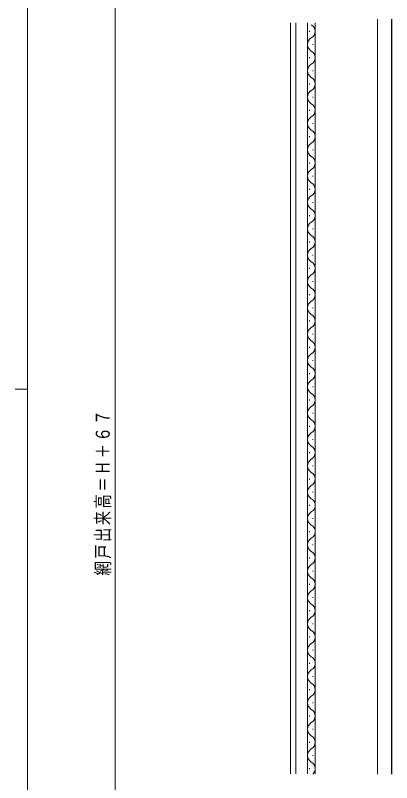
# Model space of a CAD drawing. Units: millimetres on the paper. Extents: x -397 to 397, y -282 to 282.
# Drawn here: x -396.7 to -310.9, y -72.9 to 101.9 of the extents above; entities that cross this region are included whole.
import ezdxf

# ---------------------------------------------------------------- set-up
doc = ezdxf.new("R2010")
doc.units = ezdxf.units.MM
for name, color, linetype, lineweight in [('0-1_YKK_ZWAK', 7, 'Continuous', 18), ('0-4_YKK_12', 2, 'Continuous', 18), ('0-7_YKK_D', 6, 'Continuous', 18)]:
    doc.layers.add(name, color=color, linetype=linetype, lineweight=lineweight)
doc.styles.add('ＭＳ ゴシック', font='')
doc.styles.get('ＭＳ ゴシック').set_extended_font_data('MS Gothic')

msp = doc.modelspace()

# ---------------------------------------------------------------- linework, layer by layer
at = {"layer": '0-1_YKK_ZWAK'}
for p, q in [((-393.908, -245.7), (-393.908, 279.3)), ((-396.708, 16.8), (-393.908, 16.8))]:
    msp.add_line(p, q, dxfattribs=at)
at = {"layer": '0-4_YKK_12'}
for p, q in [((-333.908, 100.214), (-333.908, 48.444)), ((-332.708, 100.214), (-332.708, 48.28)), ((-330.068, 100.214), (-330.068, 48.444)), ((-328.308, 100.214), (-328.308, 48.444)), ((-314.108, -70.954), (-314.108, 101.038)), ((-310.906, -70.954), (-310.906, 101.038)), ((-310.856, -70.954), (-310.856, 101.038)), ((-329.568, 98.204), (-329.568, 98.404)), ((-328.808, 95.204), (-328.808, 95.404)), ((-329.568, 92.204), (-329.568, 92.404)), ((-328.808, 89.204), (-328.808, 89.404)), ((-329.568, 86.204), (-329.568, 86.404)), ((-328.808, 83.204), (-328.808, 83.404)), ((-329.568, 80.204), (-329.568, 80.404)), ((-328.808, 77.204), (-328.808, 77.404)), ((-328.808, 77.204), (-328.808, 77.404)), ((-329.568, 74.204), (-329.568, 74.404)), ((-328.808, 71.204), (-328.808, 71.404)), ((-329.568, 68.204), (-329.568, 68.404)), ((-329.568, 68.204), (-329.568, 68.404)), ((-328.808, 65.204), (-328.808, 65.404)), ((-329.568, 62.204), (-329.568, 62.404)), ((-328.808, 59.204), (-328.808, 59.404)), ((-329.568, 56.204), (-329.568, 56.404)), ((-328.808, 53.204), (-328.808, 53.404)), ((-329.568, 50.204), (-329.568, 50.404)), ((-333.908, 48.433), (-333.908, -70.898)), ((-332.708, 48.433), (-332.708, 28.444)), ((-330.068, 48.433), (-330.068, -70.898)), ((-328.808, 47.204), (-328.808, 47.404)), ((-328.308, 48.433), (-328.308, -70.898)), ((-329.568, 44.204), (-329.568, 44.404)), ((-328.808, 41.204), (-328.808, 41.404)), ((-328.808, 41.204), (-328.808, 41.404)), ((-329.568, 38.204), (-329.568, 38.404)), ((-328.808, 35.204), (-328.808, 35.404)), ((-329.568, 32.204), (-329.568, 32.404)), ((-332.708, 29.338), (-332.708, -70.898)), ((-328.808, 29.204), (-328.808, 29.404)), ((-329.568, 26.204), (-329.568, 26.404)), ((-328.808, 23.204), (-328.808, 23.404)), ((-310.856, -70.954), (-310.856, 22.275)), ((-329.568, 20.204), (-329.568, 20.404)), ((-328.808, 17.204), (-328.808, 17.404)), ((-329.568, 14.204), (-329.568, 14.404)), ((-328.808, 11.204), (-328.808, 11.404)), ((-329.568, 8.204), (-329.568, 8.404)), ((-328.808, 5.204), (-328.808, 5.404)), ((-329.568, 2.204), (-329.568, 2.404)), ((-328.808, -0.796), (-328.808, -0.596)), ((-329.568, -3.796), (-329.568, -3.596)), ((-328.808, -6.796), (-328.808, -6.596)), ((-329.568, -9.796), (-329.568, -9.596)), ((-328.808, -12.796), (-328.808, -12.596)), ((-329.568, -15.796), (-329.568, -15.596)), ((-328.808, -18.796), (-328.808, -18.596)), ((-329.568, -21.796), (-329.568, -21.596)), ((-328.808, -24.796), (-328.808, -24.596)), ((-329.568, -27.796), (-329.568, -27.596)), ((-328.808, -30.796), (-328.808, -30.596)), ((-329.568, -33.796), (-329.568, -33.596)), ((-328.808, -36.796), (-328.808, -36.596)), ((-329.568, -39.796), (-329.568, -39.596)), ((-329.568, -39.796), (-329.568, -39.596)), ((-328.808, -42.796), (-328.808, -42.596)), ((-329.568, -45.796), (-329.568, -45.596)), ((-328.808, -48.796), (-328.808, -48.596)), ((-329.568, -51.796), (-329.568, -51.596)), ((-328.808, -54.796), (-328.808, -54.596)), ((-329.568, -57.796), (-329.568, -57.596)), ((-328.808, -60.796), (-328.808, -60.596)), ((-329.568, -63.796), (-329.568, -63.596)), ((-328.808, -66.796), (-328.808, -66.596)), ((-329.568, -69.796), (-329.568, -69.596))]:
    msp.add_line(p, q, dxfattribs=at)
for centre, start, end in [((-330.026, 98.304), 299.19064, 60.80936), ((-328.35, 95.304), 119.8442, 240.80063), ((-328.35, 95.304), 119.19937, 127.82273), ((-330.026, 92.304), 299.19064, 60.80936), ((-328.35, 89.304), 119.8442, 240.80063), ((-330.026, 86.304), 299.19064, 60.80936), ((-330.026, 86.304), 299.19064, 60.80936), ((-328.35, 83.304), 119.19937, 240.80063), ((-328.35, 83.304), 119.19937, 138.43994), ((-330.026, 80.304), 299.19064, 60.80936), ((-328.35, 77.304), 119.19937, 240.80063), ((-328.35, 77.304), 119.19937, 240.80063), ((-330.026, 80.304), 299.19064, 301.40845), ((-330.026, 74.304), 299.19064, 60.80936), ((-330.026, 74.304), 299.19064, 60.80936), ((-328.35, 71.304), 119.19937, 240.80063), ((-328.35, 71.304), 188.92493, 240.80063), ((-330.026, 68.304), 299.19064, 60.80936), ((-330.026, 68.304), 299.19064, 60.80936), ((-328.35, 65.304), 119.19937, 240.80063), ((-330.026, 62.304), 299.19064, 60.80936), ((-328.35, 59.304), 119.8442, 240.80063), ((-328.35, 59.304), 119.19937, 127.82273), ((-330.026, 56.304), 299.19064, 60.80936), ((-328.35, 53.304), 119.8442, 240.80063), ((-330.026, 50.304), 299.19064, 60.80936), ((-330.026, 50.304), 299.19064, 60.80936), ((-328.35, 47.304), 119.19937, 240.80063), ((-328.35, 47.304), 119.19937, 138.43994), ((-330.026, 44.304), 299.19064, 60.80936), ((-328.35, 41.304), 119.19937, 240.80063), ((-328.35, 41.304), 119.19937, 240.80063), ((-330.026, 44.304), 299.19064, 301.40845), ((-330.026, 38.304), 299.19064, 60.80936), ((-330.026, 38.304), 299.19064, 60.80936), ((-328.35, 35.304), 119.19937, 240.80063), ((-330.026, 32.304), 299.19064, 60.80936), ((-328.35, 29.304), 119.19937, 240.80063), ((-330.026, 26.304), 299.19064, 60.80936), ((-328.35, 23.304), 119.19937, 240.80063), ((-330.026, 20.304), 299.19064, 60.80936), ((-328.35, 17.304), 119.19937, 240.80063), ((-330.026, 14.304), 299.19064, 60.80936), ((-328.35, 11.304), 119.19937, 240.80063), ((-330.026, 8.304), 299.19064, 60.80936), ((-328.35, 5.304), 119.19937, 240.80063), ((-330.026, 2.304), 299.19064, 60.80936), ((-328.35, -0.696), 119.19937, 240.80063), ((-330.026, -3.696), 299.19064, 60.80936), ((-328.35, -6.696), 119.19937, 240.80063), ((-330.026, -9.696), 341.01219, 60.80936), ((-330.026, -9.696), 299.19064, 7.11393), ((-328.35, -12.696), 119.19937, 240.80063), ((-330.026, -15.696), 341.01219, 60.80936), ((-330.026, -15.696), 299.19064, 7.11393), ((-328.35, -18.696), 119.19937, 240.80063), ((-330.026, -21.696), 299.19064, 60.80936), ((-328.35, -24.696), 119.19937, 240.80063), ((-330.026, -27.696), 299.19064, 60.80936), ((-328.35, -30.696), 119.19937, 240.80063), ((-330.026, -33.696), 299.19064, 60.80936), ((-328.35, -36.696), 119.19937, 240.80063), ((-328.35, -36.696), 119.19937, 240.80063), ((-330.026, -39.696), 341.01219, 60.80936), ((-330.026, -39.696), 312.93344, 60.80936), ((-330.026, -39.696), 299.19064, 7.11393), ((-328.35, -42.696), 119.19937, 240.80063), ((-330.026, -45.696), 341.01219, 60.80936), ((-328.35, -48.696), 119.19937, 240.80063), ((-330.026, -45.696), 299.19064, 7.11393), ((-330.026, -51.696), 299.19064, 60.80936), ((-328.35, -54.696), 119.19937, 240.80063), ((-330.026, -57.696), 299.19064, 60.80936), ((-328.35, -60.696), 119.19937, 240.80063), ((-330.026, -63.696), 299.19064, 60.80936), ((-328.35, -66.696), 119.19937, 240.80063), ((-330.026, -69.696), 312.93344, 60.80936)]:
    msp.add_arc(centre, 1.718, start, end, dxfattribs=at)
at = {"layer": '0-7_YKK_D'}
msp.add_line((-373.908, -215.7), (-373.908, 204.3), dxfattribs=at)

# ---------------------------------------------------------------- texts
at = {"layer": '0-7_YKK_D', "color": 7, "insert": (-374.808, -25.682), "char_height": 3.189, "attachment_point": 7, "rotation": 90, "style": 'ＭＳ ゴシック'}
msp.add_mtext('\\T1.17;\\W0.75;網戸出来高＝Ｈ＋６７', dxfattribs=at)

doc.saveas('drawing.dxf')
